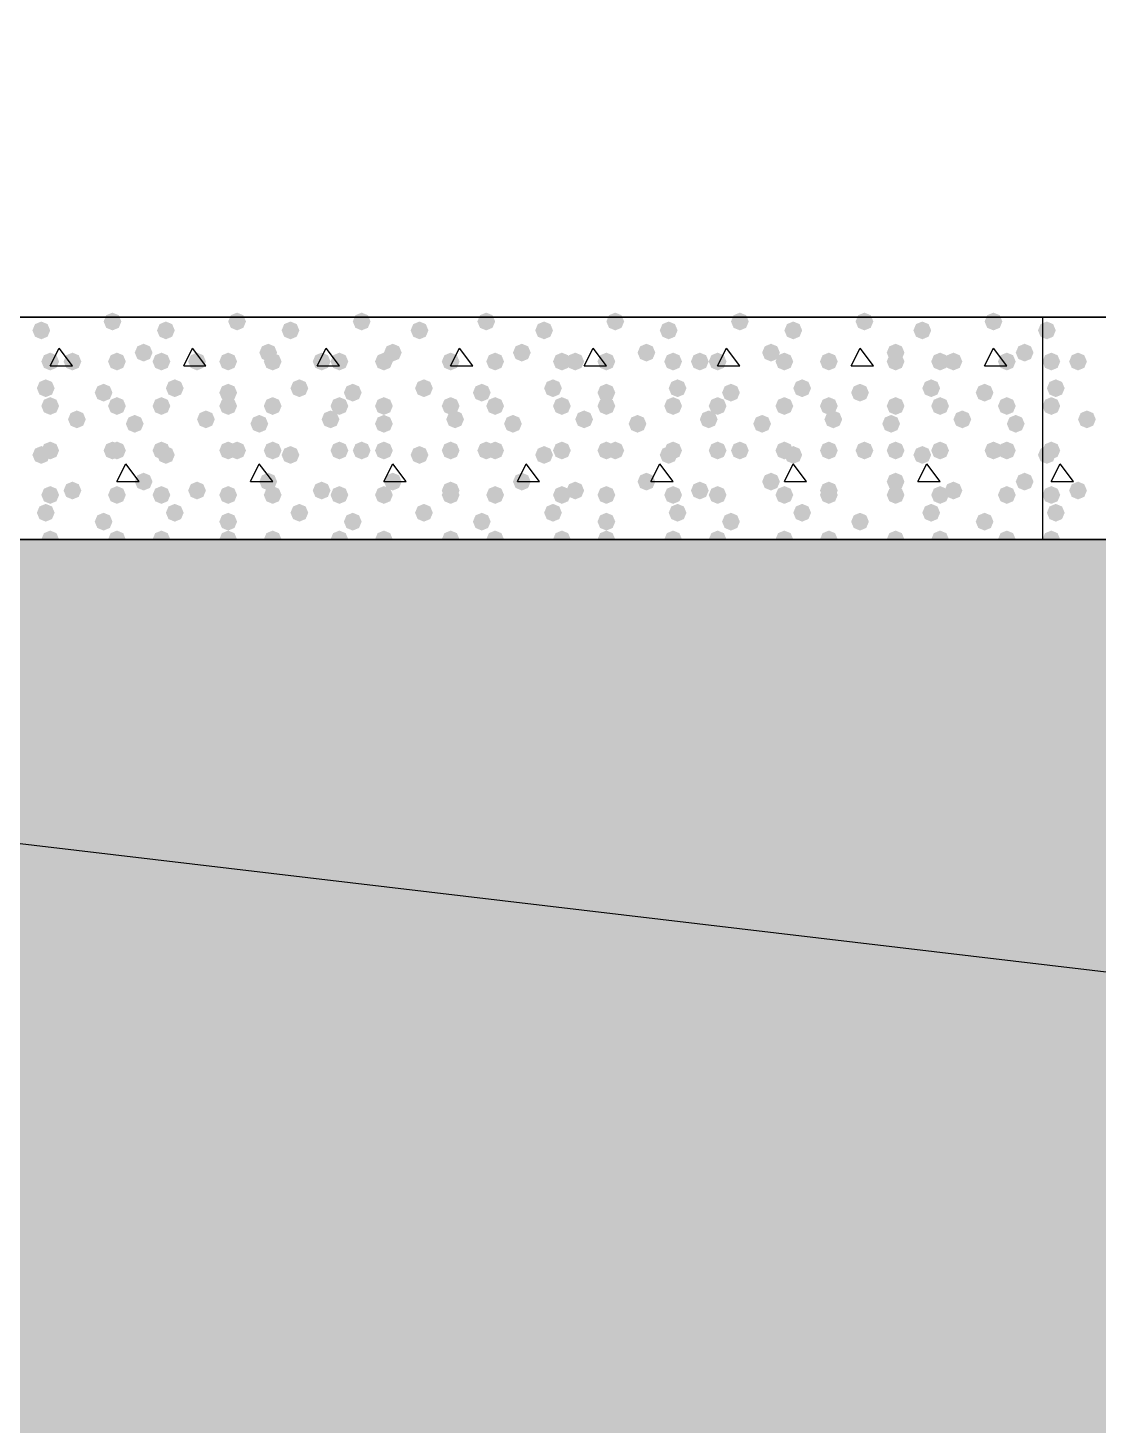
# Model space of a CAD drawing. Header units: millimetres. Extents: x 0 to 420, y 0 to 297.
# Drawn here: x 58 to 68.18, y 118.49 to 131.78 of the extents above; entities that cross this region are included whole.
import ezdxf

# ---------------------------------------------------------------- set-up
doc = ezdxf.new("R2010")
doc.units = ezdxf.units.MM
doc.layers.get('0').update_dxf_attribs({"linetype": 'CONTINUOUS'})

msp = doc.modelspace()

# ---------------------------------------------------------------- hatches: boundary and pattern name
at = {"true_color": 0x000008}
for points in [[(58.208333, 128.905), (58.183463, 128.845204), (58.123667, 128.820333), (58.063871, 128.845204), (58.039, 128.905), (58.063871, 128.964796), (58.123667, 128.989667), (58.183462, 128.964796)], [(58.885667, 128.989667), (58.860796, 128.929871), (58.801, 128.905), (58.741204, 128.929871), (58.716333, 128.989667), (58.741204, 129.049462), (58.801, 129.074333), (58.860796, 129.049463)], [(59.393667, 128.905), (59.368796, 128.845204), (59.309, 128.820333), (59.249204, 128.845204), (59.224333, 128.905), (59.249204, 128.964796), (59.309, 128.989667), (59.368796, 128.964796)], [(60.071, 128.989667), (60.046129, 128.929871), (59.986333, 128.905), (59.926537, 128.929871), (59.901667, 128.989667), (59.926537, 129.049462), (59.986333, 129.074333), (60.046129, 129.049463)], [(60.579, 128.905), (60.554129, 128.845204), (60.494333, 128.820333), (60.434538, 128.845204), (60.409667, 128.905), (60.434537, 128.964796), (60.494333, 128.989667), (60.554129, 128.964796)], [(61.256333, 128.989667), (61.231462, 128.929871), (61.171667, 128.905), (61.111871, 128.929871), (61.087, 128.989667), (61.111871, 129.049462), (61.171667, 129.074333), (61.231462, 129.049463)], [(61.806667, 128.905), (61.781796, 128.845204), (61.722, 128.820333), (61.662204, 128.845204), (61.637333, 128.905), (61.662204, 128.964796), (61.722, 128.989667), (61.781796, 128.964796)], [(62.441667, 128.989667), (62.416796, 128.929871), (62.357, 128.905), (62.297204, 128.929871), (62.272333, 128.989667), (62.297204, 129.049462), (62.357, 129.074333), (62.416796, 129.049463)], [(62.992, 128.905), (62.967129, 128.845204), (62.907333, 128.820333), (62.847538, 128.845204), (62.822667, 128.905), (62.847537, 128.964796), (62.907333, 128.989667), (62.967129, 128.964796)], [(63.669333, 128.989667), (63.644462, 128.929871), (63.584667, 128.905), (63.524871, 128.929871), (63.5, 128.989667), (63.524871, 129.049462), (63.584667, 129.074333), (63.644462, 129.049463)], [(64.177333, 128.905), (64.152463, 128.845204), (64.092667, 128.820333), (64.032871, 128.845204), (64.008, 128.905), (64.032871, 128.964796), (64.092667, 128.989667), (64.152462, 128.964796)], [(64.854667, 128.989667), (64.829796, 128.929871), (64.77, 128.905), (64.710204, 128.929871), (64.685333, 128.989667), (64.710204, 129.049462), (64.77, 129.074333), (64.829796, 129.049463)], [(65.362667, 128.905), (65.337796, 128.845204), (65.278, 128.820333), (65.218204, 128.845204), (65.193333, 128.905), (65.218204, 128.964796), (65.278, 128.989667), (65.337796, 128.964796)], [(66.04, 128.989667), (66.015129, 128.929871), (65.955333, 128.905), (65.895538, 128.929871), (65.870667, 128.989667), (65.895537, 129.049462), (65.955333, 129.074333), (66.015129, 129.049463)], [(66.590333, 128.905), (66.565463, 128.845204), (66.505667, 128.820333), (66.445871, 128.845204), (66.421, 128.905), (66.445871, 128.964796), (66.505667, 128.989667), (66.565462, 128.964796)], [(67.267667, 128.989667), (67.242796, 128.929871), (67.183, 128.905), (67.123204, 128.929871), (67.098333, 128.989667), (67.123204, 129.049462), (67.183, 129.074333), (67.242796, 129.049463)], [(59.182, 128.693333), (59.157129, 128.633537), (59.097333, 128.608667), (59.037538, 128.633537), (59.012667, 128.693333), (59.037537, 128.753129), (59.097333, 128.778), (59.157129, 128.753129)], [(60.367333, 128.693333), (60.342463, 128.633537), (60.282667, 128.608667), (60.222871, 128.633537), (60.198, 128.693333), (60.222871, 128.753129), (60.282667, 128.778), (60.342462, 128.753129)], [(61.552667, 128.693333), (61.527796, 128.633537), (61.468, 128.608667), (61.408204, 128.633537), (61.383333, 128.693333), (61.408204, 128.753129), (61.468, 128.778), (61.527796, 128.753129)], [(62.780333, 128.693333), (62.755463, 128.633537), (62.695667, 128.608667), (62.635871, 128.633537), (62.611, 128.693333), (62.635871, 128.753129), (62.695667, 128.778), (62.755462, 128.753129)], [(63.965667, 128.693333), (63.940796, 128.633537), (63.881, 128.608667), (63.821204, 128.633537), (63.796333, 128.693333), (63.821204, 128.753129), (63.881, 128.778), (63.940796, 128.753129)], [(65.151, 128.693333), (65.126129, 128.633537), (65.066333, 128.608667), (65.006537, 128.633537), (64.981667, 128.693333), (65.006537, 128.753129), (65.066333, 128.778), (65.126129, 128.753129)], [(66.336333, 128.693333), (66.311462, 128.633537), (66.251667, 128.608667), (66.191871, 128.633537), (66.167, 128.693333), (66.191871, 128.753129), (66.251667, 128.778), (66.311462, 128.753129)], [(67.564, 128.693333), (67.539129, 128.633537), (67.479333, 128.608667), (67.419538, 128.633537), (67.394667, 128.693333), (67.419537, 128.753129), (67.479333, 128.778), (67.539129, 128.753129)], [(58.293, 128.608667), (58.268129, 128.548871), (58.208333, 128.524), (58.148537, 128.548871), (58.123667, 128.608667), (58.148537, 128.668462), (58.208333, 128.693333), (58.268129, 128.668463)], [(58.504667, 128.608667), (58.479796, 128.548871), (58.42, 128.524), (58.360204, 128.548871), (58.335333, 128.608667), (58.360204, 128.668462), (58.42, 128.693333), (58.479796, 128.668463)], [(58.928, 128.608667), (58.903129, 128.548871), (58.843333, 128.524), (58.783537, 128.548871), (58.758667, 128.608667), (58.783537, 128.668462), (58.843333, 128.693333), (58.903129, 128.668463)], [(59.351333, 128.608667), (59.326462, 128.548871), (59.266667, 128.524), (59.206871, 128.548871), (59.182, 128.608667), (59.206871, 128.668462), (59.266667, 128.693333), (59.326462, 128.668463)], [(59.69, 128.608667), (59.665129, 128.548871), (59.605333, 128.524), (59.545538, 128.548871), (59.520667, 128.608667), (59.545537, 128.668462), (59.605333, 128.693333), (59.665129, 128.668463)], [(59.986333, 128.608667), (59.961462, 128.548871), (59.901667, 128.524), (59.841871, 128.548871), (59.817, 128.608667), (59.841871, 128.668462), (59.901667, 128.693333), (59.961462, 128.668463)], [(60.409667, 128.608667), (60.384796, 128.548871), (60.325, 128.524), (60.265204, 128.548871), (60.240333, 128.608667), (60.265204, 128.668462), (60.325, 128.693333), (60.384796, 128.668463)], [(60.875333, 128.608667), (60.850463, 128.548871), (60.790667, 128.524), (60.730871, 128.548871), (60.706, 128.608667), (60.730871, 128.668462), (60.790667, 128.693333), (60.850462, 128.668463)], [(61.044667, 128.608667), (61.019796, 128.548871), (60.96, 128.524), (60.900204, 128.548871), (60.875333, 128.608667), (60.900204, 128.668462), (60.96, 128.693333), (61.019796, 128.668463)], [(61.468, 128.608667), (61.443129, 128.548871), (61.383333, 128.524), (61.323537, 128.548871), (61.298667, 128.608667), (61.323537, 128.668462), (61.383333, 128.693333), (61.443129, 128.668463)], [(62.103, 128.608667), (62.078129, 128.548871), (62.018333, 128.524), (61.958537, 128.548871), (61.933667, 128.608667), (61.958537, 128.668462), (62.018333, 128.693333), (62.078129, 128.668463)], [(62.103, 128.608667), (62.078129, 128.548871), (62.018333, 128.524), (61.958537, 128.548871), (61.933667, 128.608667), (61.958537, 128.668462), (62.018333, 128.693333), (62.078129, 128.668463)], [(62.526333, 128.608667), (62.501462, 128.548871), (62.441667, 128.524), (62.381871, 128.548871), (62.357, 128.608667), (62.381871, 128.668462), (62.441667, 128.693333), (62.501462, 128.668463)], [(63.161333, 128.608667), (63.136462, 128.548871), (63.076667, 128.524), (63.016871, 128.548871), (62.992, 128.608667), (63.016871, 128.668462), (63.076667, 128.693333), (63.136462, 128.668463)], [(63.288333, 128.608667), (63.263463, 128.548871), (63.203667, 128.524), (63.143871, 128.548871), (63.119, 128.608667), (63.143871, 128.668462), (63.203667, 128.693333), (63.263462, 128.668463)], [(63.584667, 128.608667), (63.559796, 128.548871), (63.5, 128.524), (63.440204, 128.548871), (63.415333, 128.608667), (63.440204, 128.668462), (63.5, 128.693333), (63.559796, 128.668463)], [(64.219667, 128.608667), (64.194796, 128.548871), (64.135, 128.524), (64.075204, 128.548871), (64.050333, 128.608667), (64.075204, 128.668462), (64.135, 128.693333), (64.194796, 128.668463)], [(64.473667, 128.608667), (64.448796, 128.548871), (64.389, 128.524), (64.329204, 128.548871), (64.304333, 128.608667), (64.329204, 128.668462), (64.389, 128.693333), (64.448796, 128.668463)], [(64.643, 128.608667), (64.618129, 128.548871), (64.558333, 128.524), (64.498537, 128.548871), (64.473667, 128.608667), (64.498537, 128.668462), (64.558333, 128.693333), (64.618129, 128.668463)], [(65.278, 128.608667), (65.253129, 128.548871), (65.193333, 128.524), (65.133538, 128.548871), (65.108667, 128.608667), (65.133537, 128.668462), (65.193333, 128.693333), (65.253129, 128.668463)], [(65.701333, 128.608667), (65.676463, 128.548871), (65.616667, 128.524), (65.556871, 128.548871), (65.532, 128.608667), (65.556871, 128.668462), (65.616667, 128.693333), (65.676462, 128.668463)], [(65.701333, 128.608667), (65.676463, 128.548871), (65.616667, 128.524), (65.556871, 128.548871), (65.532, 128.608667), (65.556871, 128.668462), (65.616667, 128.693333), (65.676462, 128.668463)], [(66.336333, 128.608667), (66.311462, 128.548871), (66.251667, 128.524), (66.191871, 128.548871), (66.167, 128.608667), (66.191871, 128.668462), (66.251667, 128.693333), (66.311462, 128.668463)], [(66.759667, 128.608667), (66.734796, 128.548871), (66.675, 128.524), (66.615204, 128.548871), (66.590333, 128.608667), (66.615204, 128.668462), (66.675, 128.693333), (66.734796, 128.668463)], [(66.886667, 128.608667), (66.861796, 128.548871), (66.802, 128.524), (66.742204, 128.548871), (66.717333, 128.608667), (66.742204, 128.668462), (66.802, 128.693333), (66.861796, 128.668463)], [(67.394667, 128.608667), (67.369796, 128.548871), (67.31, 128.524), (67.250204, 128.548871), (67.225333, 128.608667), (67.250204, 128.668462), (67.31, 128.693333), (67.369796, 128.668463)], [(58.250667, 128.354667), (58.225796, 128.294871), (58.166, 128.27), (58.106204, 128.294871), (58.081333, 128.354667), (58.106204, 128.414462), (58.166, 128.439333), (58.225796, 128.414463)], [(58.801, 128.312333), (58.776129, 128.252537), (58.716333, 128.227667), (58.656537, 128.252537), (58.631667, 128.312333), (58.656537, 128.372129), (58.716333, 128.397), (58.776129, 128.372129)], [(59.478333, 128.354667), (59.453463, 128.294871), (59.393667, 128.27), (59.333871, 128.294871), (59.309, 128.354667), (59.333871, 128.414462), (59.393667, 128.439333), (59.453462, 128.414463)], [(59.986333, 128.312333), (59.961462, 128.252537), (59.901667, 128.227667), (59.841871, 128.252537), (59.817, 128.312333), (59.841871, 128.372129), (59.901667, 128.397), (59.961462, 128.372129)], [(60.663667, 128.354667), (60.638796, 128.294871), (60.579, 128.27), (60.519204, 128.294871), (60.494333, 128.354667), (60.519204, 128.414462), (60.579, 128.439333), (60.638796, 128.414463)], [(61.171667, 128.312333), (61.146796, 128.252537), (61.087, 128.227667), (61.027204, 128.252537), (61.002333, 128.312333), (61.027204, 128.372129), (61.087, 128.397), (61.146796, 128.372129)], [(61.849, 128.354667), (61.824129, 128.294871), (61.764333, 128.27), (61.704538, 128.294871), (61.679667, 128.354667), (61.704537, 128.414462), (61.764333, 128.439333), (61.824129, 128.414463)], [(62.399333, 128.312333), (62.374462, 128.252537), (62.314667, 128.227667), (62.254871, 128.252537), (62.23, 128.312333), (62.254871, 128.372129), (62.314667, 128.397), (62.374462, 128.372129)], [(63.076667, 128.354667), (63.051796, 128.294871), (62.992, 128.27), (62.932204, 128.294871), (62.907333, 128.354667), (62.932204, 128.414462), (62.992, 128.439333), (63.051796, 128.414463)], [(63.584667, 128.312333), (63.559796, 128.252537), (63.5, 128.227667), (63.440204, 128.252537), (63.415333, 128.312333), (63.440204, 128.372129), (63.5, 128.397), (63.559796, 128.372129)], [(64.262, 128.354667), (64.237129, 128.294871), (64.177333, 128.27), (64.117538, 128.294871), (64.092667, 128.354667), (64.117537, 128.414462), (64.177333, 128.439333), (64.237129, 128.414463)], [(64.77, 128.312333), (64.745129, 128.252537), (64.685333, 128.227667), (64.625538, 128.252537), (64.600667, 128.312333), (64.625537, 128.372129), (64.685333, 128.397), (64.745129, 128.372129)], [(65.447333, 128.354667), (65.422463, 128.294871), (65.362667, 128.27), (65.302871, 128.294871), (65.278, 128.354667), (65.302871, 128.414462), (65.362667, 128.439333), (65.422462, 128.414463)], [(65.997667, 128.312333), (65.972796, 128.252537), (65.913, 128.227667), (65.853204, 128.252537), (65.828333, 128.312333), (65.853204, 128.372129), (65.913, 128.397), (65.972796, 128.372129)], [(66.675, 128.354667), (66.650129, 128.294871), (66.590333, 128.27), (66.530538, 128.294871), (66.505667, 128.354667), (66.530537, 128.414462), (66.590333, 128.439333), (66.650129, 128.414463)], [(67.183, 128.312333), (67.158129, 128.252537), (67.098333, 128.227667), (67.038538, 128.252537), (67.013667, 128.312333), (67.038537, 128.372129), (67.098333, 128.397), (67.158129, 128.372129)], [(58.293, 128.185333), (58.268129, 128.125538), (58.208333, 128.100667), (58.148537, 128.125538), (58.123667, 128.185333), (58.148537, 128.245129), (58.208333, 128.27), (58.268129, 128.245129)], [(58.928, 128.185333), (58.903129, 128.125538), (58.843333, 128.100667), (58.783537, 128.125538), (58.758667, 128.185333), (58.783537, 128.245129), (58.843333, 128.27), (58.903129, 128.245129)], [(59.351333, 128.185333), (59.326462, 128.125538), (59.266667, 128.100667), (59.206871, 128.125538), (59.182, 128.185333), (59.206871, 128.245129), (59.266667, 128.27), (59.326462, 128.245129)], [(59.986333, 128.185333), (59.961462, 128.125538), (59.901667, 128.100667), (59.841871, 128.125538), (59.817, 128.185333), (59.841871, 128.245129), (59.901667, 128.27), (59.961462, 128.245129)], [(60.409667, 128.185333), (60.384796, 128.125538), (60.325, 128.100667), (60.265204, 128.125538), (60.240333, 128.185333), (60.265204, 128.245129), (60.325, 128.27), (60.384796, 128.245129)], [(61.044667, 128.185333), (61.019796, 128.125538), (60.96, 128.100667), (60.900204, 128.125538), (60.875333, 128.185333), (60.900204, 128.245129), (60.96, 128.27), (61.019796, 128.245129)], [(61.468, 128.185333), (61.443129, 128.125538), (61.383333, 128.100667), (61.323537, 128.125538), (61.298667, 128.185333), (61.323537, 128.245129), (61.383333, 128.27), (61.443129, 128.245129)], [(62.103, 128.185333), (62.078129, 128.125538), (62.018333, 128.100667), (61.958537, 128.125538), (61.933667, 128.185333), (61.958537, 128.245129), (62.018333, 128.27), (62.078129, 128.245129)], [(62.526333, 128.185333), (62.501462, 128.125538), (62.441667, 128.100667), (62.381871, 128.125538), (62.357, 128.185333), (62.381871, 128.245129), (62.441667, 128.27), (62.501462, 128.245129)], [(63.161333, 128.185333), (63.136462, 128.125538), (63.076667, 128.100667), (63.016871, 128.125538), (62.992, 128.185333), (63.016871, 128.245129), (63.076667, 128.27), (63.136462, 128.245129)], [(63.584667, 128.185333), (63.559796, 128.125538), (63.5, 128.100667), (63.440204, 128.125538), (63.415333, 128.185333), (63.440204, 128.245129), (63.5, 128.27), (63.559796, 128.245129)], [(64.219667, 128.185333), (64.194796, 128.125538), (64.135, 128.100667), (64.075204, 128.125538), (64.050333, 128.185333), (64.075204, 128.245129), (64.135, 128.27), (64.194796, 128.245129)], [(64.643, 128.185333), (64.618129, 128.125538), (64.558333, 128.100667), (64.498537, 128.125538), (64.473667, 128.185333), (64.498537, 128.245129), (64.558333, 128.27), (64.618129, 128.245129)], [(65.278, 128.185333), (65.253129, 128.125538), (65.193333, 128.100667), (65.133538, 128.125538), (65.108667, 128.185333), (65.133537, 128.245129), (65.193333, 128.27), (65.253129, 128.245129)], [(65.701333, 128.185333), (65.676463, 128.125538), (65.616667, 128.100667), (65.556871, 128.125538), (65.532, 128.185333), (65.556871, 128.245129), (65.616667, 128.27), (65.676462, 128.245129)], [(66.336333, 128.185333), (66.311462, 128.125538), (66.251667, 128.100667), (66.191871, 128.125538), (66.167, 128.185333), (66.191871, 128.245129), (66.251667, 128.27), (66.311462, 128.245129)], [(66.759667, 128.185333), (66.734796, 128.125538), (66.675, 128.100667), (66.615204, 128.125538), (66.590333, 128.185333), (66.615204, 128.245129), (66.675, 128.27), (66.734796, 128.245129)], [(67.394667, 128.185333), (67.369796, 128.125538), (67.31, 128.100667), (67.250204, 128.125538), (67.225333, 128.185333), (67.250204, 128.245129), (67.31, 128.27), (67.369796, 128.245129)], [(58.547, 128.058333), (58.522129, 127.998538), (58.462333, 127.973667), (58.402538, 127.998538), (58.377667, 128.058333), (58.402537, 128.118129), (58.462333, 128.143), (58.522129, 128.118129)], [(59.097333, 128.016), (59.072463, 127.956204), (59.012667, 127.931333), (58.952871, 127.956204), (58.928, 128.016), (58.952871, 128.075796), (59.012667, 128.100667), (59.072462, 128.075796)], [(59.774667, 128.058333), (59.749796, 127.998538), (59.69, 127.973667), (59.630204, 127.998538), (59.605333, 128.058333), (59.630204, 128.118129), (59.69, 128.143), (59.749796, 128.118129)], [(60.282667, 128.016), (60.257796, 127.956204), (60.198, 127.931333), (60.138204, 127.956204), (60.113333, 128.016), (60.138204, 128.075796), (60.198, 128.100667), (60.257796, 128.075796)], [(60.96, 128.058333), (60.935129, 127.998538), (60.875333, 127.973667), (60.815538, 127.998538), (60.790667, 128.058333), (60.815537, 128.118129), (60.875333, 128.143), (60.935129, 128.118129)], [(61.468, 128.016), (61.443129, 127.956204), (61.383333, 127.931333), (61.323537, 127.956204), (61.298667, 128.016), (61.323537, 128.075796), (61.383333, 128.100667), (61.443129, 128.075796)], [(62.145333, 128.058333), (62.120463, 127.998538), (62.060667, 127.973667), (62.000871, 127.998538), (61.976, 128.058333), (62.000871, 128.118129), (62.060667, 128.143), (62.120462, 128.118129)], [(62.695667, 128.016), (62.670796, 127.956204), (62.611, 127.931333), (62.551204, 127.956204), (62.526333, 128.016), (62.551204, 128.075796), (62.611, 128.100667), (62.670796, 128.075796)], [(63.373, 128.058333), (63.348129, 127.998538), (63.288333, 127.973667), (63.228537, 127.998538), (63.203667, 128.058333), (63.228537, 128.118129), (63.288333, 128.143), (63.348129, 128.118129)], [(63.881, 128.016), (63.856129, 127.956204), (63.796333, 127.931333), (63.736537, 127.956204), (63.711667, 128.016), (63.736537, 128.075796), (63.796333, 128.100667), (63.856129, 128.075796)], [(64.558333, 128.058333), (64.533463, 127.998538), (64.473667, 127.973667), (64.413871, 127.998538), (64.389, 128.058333), (64.413871, 128.118129), (64.473667, 128.143), (64.533462, 128.118129)], [(65.066333, 128.016), (65.041462, 127.956204), (64.981667, 127.931333), (64.921871, 127.956204), (64.897, 128.016), (64.921871, 128.075796), (64.981667, 128.100667), (65.041462, 128.075796)], [(65.743667, 128.058333), (65.718796, 127.998538), (65.659, 127.973667), (65.599204, 127.998538), (65.574333, 128.058333), (65.599204, 128.118129), (65.659, 128.143), (65.718796, 128.118129)], [(66.294, 128.016), (66.269129, 127.956204), (66.209333, 127.931333), (66.149538, 127.956204), (66.124667, 128.016), (66.149537, 128.075796), (66.209333, 128.100667), (66.269129, 128.075796)], [(66.971333, 128.058333), (66.946462, 127.998538), (66.886667, 127.973667), (66.826871, 127.998538), (66.802, 128.058333), (66.826871, 128.118129), (66.886667, 128.143), (66.946462, 128.118129)], [(67.479333, 128.016), (67.454462, 127.956204), (67.394667, 127.931333), (67.334871, 127.956204), (67.31, 128.016), (67.334871, 128.075796), (67.394667, 128.100667), (67.454462, 128.075796)], [(58.208333, 127.719667), (58.183463, 127.659871), (58.123667, 127.635), (58.063871, 127.659871), (58.039, 127.719667), (58.063871, 127.779462), (58.123667, 127.804333), (58.183462, 127.779463)], [(58.293, 127.762), (58.268129, 127.702204), (58.208333, 127.677333), (58.148537, 127.702204), (58.123667, 127.762), (58.148537, 127.821796), (58.208333, 127.846667), (58.268129, 127.821796)], [(58.885667, 127.762), (58.860796, 127.702204), (58.801, 127.677333), (58.741204, 127.702204), (58.716333, 127.762), (58.741204, 127.821796), (58.801, 127.846667), (58.860796, 127.821796)], [(58.928, 127.762), (58.903129, 127.702204), (58.843333, 127.677333), (58.783537, 127.702204), (58.758667, 127.762), (58.783537, 127.821796), (58.843333, 127.846667), (58.903129, 127.821796)], [(59.351333, 127.762), (59.326462, 127.702204), (59.266667, 127.677333), (59.206871, 127.702204), (59.182, 127.762), (59.206871, 127.821796), (59.266667, 127.846667), (59.326462, 127.821796)], [(59.393667, 127.719667), (59.368796, 127.659871), (59.309, 127.635), (59.249204, 127.659871), (59.224333, 127.719667), (59.249204, 127.779462), (59.309, 127.804333), (59.368796, 127.779463)], [(59.986333, 127.762), (59.961462, 127.702204), (59.901667, 127.677333), (59.841871, 127.702204), (59.817, 127.762), (59.841871, 127.821796), (59.901667, 127.846667), (59.961462, 127.821796)], [(60.071, 127.762), (60.046129, 127.702204), (59.986333, 127.677333), (59.926537, 127.702204), (59.901667, 127.762), (59.926537, 127.821796), (59.986333, 127.846667), (60.046129, 127.821796)], [(60.409667, 127.762), (60.384796, 127.702204), (60.325, 127.677333), (60.265204, 127.702204), (60.240333, 127.762), (60.265204, 127.821796), (60.325, 127.846667), (60.384796, 127.821796)], [(60.579, 127.719667), (60.554129, 127.659871), (60.494333, 127.635), (60.434538, 127.659871), (60.409667, 127.719667), (60.434537, 127.779462), (60.494333, 127.804333), (60.554129, 127.779463)], [(61.044667, 127.762), (61.019796, 127.702204), (60.96, 127.677333), (60.900204, 127.702204), (60.875333, 127.762), (60.900204, 127.821796), (60.96, 127.846667), (61.019796, 127.821796)], [(61.256333, 127.762), (61.231462, 127.702204), (61.171667, 127.677333), (61.111871, 127.702204), (61.087, 127.762), (61.111871, 127.821796), (61.171667, 127.846667), (61.231462, 127.821796)], [(61.468, 127.762), (61.443129, 127.702204), (61.383333, 127.677333), (61.323537, 127.702204), (61.298667, 127.762), (61.323537, 127.821796), (61.383333, 127.846667), (61.443129, 127.821796)], [(61.806667, 127.719667), (61.781796, 127.659871), (61.722, 127.635), (61.662204, 127.659871), (61.637333, 127.719667), (61.662204, 127.779462), (61.722, 127.804333), (61.781796, 127.779463)], [(62.103, 127.762), (62.078129, 127.702204), (62.018333, 127.677333), (61.958537, 127.702204), (61.933667, 127.762), (61.958537, 127.821796), (62.018333, 127.846667), (62.078129, 127.821796)], [(62.441667, 127.762), (62.416796, 127.702204), (62.357, 127.677333), (62.297204, 127.702204), (62.272333, 127.762), (62.297204, 127.821796), (62.357, 127.846667), (62.416796, 127.821796)], [(62.526333, 127.762), (62.501462, 127.702204), (62.441667, 127.677333), (62.381871, 127.702204), (62.357, 127.762), (62.381871, 127.821796), (62.441667, 127.846667), (62.501462, 127.821796)], [(62.992, 127.719667), (62.967129, 127.659871), (62.907333, 127.635), (62.847538, 127.659871), (62.822667, 127.719667), (62.847537, 127.779462), (62.907333, 127.804333), (62.967129, 127.779463)], [(63.161333, 127.762), (63.136462, 127.702204), (63.076667, 127.677333), (63.016871, 127.702204), (62.992, 127.762), (63.016871, 127.821796), (63.076667, 127.846667), (63.136462, 127.821796)], [(63.584667, 127.762), (63.559796, 127.702204), (63.5, 127.677333), (63.440204, 127.702204), (63.415333, 127.762), (63.440204, 127.821796), (63.5, 127.846667), (63.559796, 127.821796)], [(63.669333, 127.762), (63.644462, 127.702204), (63.584667, 127.677333), (63.524871, 127.702204), (63.5, 127.762), (63.524871, 127.821796), (63.584667, 127.846667), (63.644462, 127.821796)], [(64.177333, 127.719667), (64.152463, 127.659871), (64.092667, 127.635), (64.032871, 127.659871), (64.008, 127.719667), (64.032871, 127.779462), (64.092667, 127.804333), (64.152462, 127.779463)], [(64.219667, 127.762), (64.194796, 127.702204), (64.135, 127.677333), (64.075204, 127.702204), (64.050333, 127.762), (64.075204, 127.821796), (64.135, 127.846667), (64.194796, 127.821796)], [(64.643, 127.762), (64.618129, 127.702204), (64.558333, 127.677333), (64.498537, 127.702204), (64.473667, 127.762), (64.498537, 127.821796), (64.558333, 127.846667), (64.618129, 127.821796)], [(64.854667, 127.762), (64.829796, 127.702204), (64.77, 127.677333), (64.710204, 127.702204), (64.685333, 127.762), (64.710204, 127.821796), (64.77, 127.846667), (64.829796, 127.821796)], [(65.278, 127.762), (65.253129, 127.702204), (65.193333, 127.677333), (65.133538, 127.702204), (65.108667, 127.762), (65.133537, 127.821796), (65.193333, 127.846667), (65.253129, 127.821796)], [(65.362667, 127.719667), (65.337796, 127.659871), (65.278, 127.635), (65.218204, 127.659871), (65.193333, 127.719667), (65.218204, 127.779462), (65.278, 127.804333), (65.337796, 127.779463)], [(65.701333, 127.762), (65.676463, 127.702204), (65.616667, 127.677333), (65.556871, 127.702204), (65.532, 127.762), (65.556871, 127.821796), (65.616667, 127.846667), (65.676462, 127.821796)], [(66.04, 127.762), (66.015129, 127.702204), (65.955333, 127.677333), (65.895538, 127.702204), (65.870667, 127.762), (65.895537, 127.821796), (65.955333, 127.846667), (66.015129, 127.821796)], [(66.336333, 127.762), (66.311462, 127.702204), (66.251667, 127.677333), (66.191871, 127.702204), (66.167, 127.762), (66.191871, 127.821796), (66.251667, 127.846667), (66.311462, 127.821796)], [(66.590333, 127.719667), (66.565463, 127.659871), (66.505667, 127.635), (66.445871, 127.659871), (66.421, 127.719667), (66.445871, 127.779462), (66.505667, 127.804333), (66.565462, 127.779463)], [(66.759667, 127.762), (66.734796, 127.702204), (66.675, 127.677333), (66.615204, 127.702204), (66.590333, 127.762), (66.615204, 127.821796), (66.675, 127.846667), (66.734796, 127.821796)], [(67.267667, 127.762), (67.242796, 127.702204), (67.183, 127.677333), (67.123204, 127.702204), (67.098333, 127.762), (67.123204, 127.821796), (67.183, 127.846667), (67.242796, 127.821796)], [(67.394667, 127.762), (67.369796, 127.702204), (67.31, 127.677333), (67.250204, 127.702204), (67.225333, 127.762), (67.250204, 127.821796), (67.31, 127.846667), (67.369796, 127.821796)], [(59.182, 127.465667), (59.157129, 127.405871), (59.097333, 127.381), (59.037538, 127.405871), (59.012667, 127.465667), (59.037537, 127.525462), (59.097333, 127.550333), (59.157129, 127.525463)], [(60.367333, 127.465667), (60.342463, 127.405871), (60.282667, 127.381), (60.222871, 127.405871), (60.198, 127.465667), (60.222871, 127.525462), (60.282667, 127.550333), (60.342462, 127.525463)], [(61.552667, 127.465667), (61.527796, 127.405871), (61.468, 127.381), (61.408204, 127.405871), (61.383333, 127.465667), (61.408204, 127.525462), (61.468, 127.550333), (61.527796, 127.525463)], [(62.780333, 127.465667), (62.755463, 127.405871), (62.695667, 127.381), (62.635871, 127.405871), (62.611, 127.465667), (62.635871, 127.525462), (62.695667, 127.550333), (62.755462, 127.525463)], [(63.965667, 127.465667), (63.940796, 127.405871), (63.881, 127.381), (63.821204, 127.405871), (63.796333, 127.465667), (63.821204, 127.525462), (63.881, 127.550333), (63.940796, 127.525463)], [(65.151, 127.465667), (65.126129, 127.405871), (65.066333, 127.381), (65.006537, 127.405871), (64.981667, 127.465667), (65.006537, 127.525462), (65.066333, 127.550333), (65.126129, 127.525463)], [(66.336333, 127.465667), (66.311462, 127.405871), (66.251667, 127.381), (66.191871, 127.405871), (66.167, 127.465667), (66.191871, 127.525462), (66.251667, 127.550333), (66.311462, 127.525463)], [(67.564, 127.465667), (67.539129, 127.405871), (67.479333, 127.381), (67.419538, 127.405871), (67.394667, 127.465667), (67.419537, 127.525462), (67.479333, 127.550333), (67.539129, 127.525463)], [(58.293, 127.338667), (58.268129, 127.278871), (58.208333, 127.254), (58.148537, 127.278871), (58.123667, 127.338667), (58.148537, 127.398462), (58.208333, 127.423333), (58.268129, 127.398463)], [(58.504667, 127.381), (58.479796, 127.321204), (58.42, 127.296333), (58.360204, 127.321204), (58.335333, 127.381), (58.360204, 127.440796), (58.42, 127.465667), (58.479796, 127.440796)], [(58.928, 127.338667), (58.903129, 127.278871), (58.843333, 127.254), (58.783537, 127.278871), (58.758667, 127.338667), (58.783537, 127.398462), (58.843333, 127.423333), (58.903129, 127.398463)], [(59.351333, 127.338667), (59.326462, 127.278871), (59.266667, 127.254), (59.206871, 127.278871), (59.182, 127.338667), (59.206871, 127.398462), (59.266667, 127.423333), (59.326462, 127.398463)], [(59.69, 127.381), (59.665129, 127.321204), (59.605333, 127.296333), (59.545538, 127.321204), (59.520667, 127.381), (59.545537, 127.440796), (59.605333, 127.465667), (59.665129, 127.440796)], [(59.986333, 127.338667), (59.961462, 127.278871), (59.901667, 127.254), (59.841871, 127.278871), (59.817, 127.338667), (59.841871, 127.398462), (59.901667, 127.423333), (59.961462, 127.398463)], [(60.409667, 127.338667), (60.384796, 127.278871), (60.325, 127.254), (60.265204, 127.278871), (60.240333, 127.338667), (60.265204, 127.398462), (60.325, 127.423333), (60.384796, 127.398463)], [(60.875333, 127.381), (60.850463, 127.321204), (60.790667, 127.296333), (60.730871, 127.321204), (60.706, 127.381), (60.730871, 127.440796), (60.790667, 127.465667), (60.850462, 127.440796)], [(61.044667, 127.338667), (61.019796, 127.278871), (60.96, 127.254), (60.900204, 127.278871), (60.875333, 127.338667), (60.900204, 127.398462), (60.96, 127.423333), (61.019796, 127.398463)], [(61.468, 127.338667), (61.443129, 127.278871), (61.383333, 127.254), (61.323537, 127.278871), (61.298667, 127.338667), (61.323537, 127.398462), (61.383333, 127.423333), (61.443129, 127.398463)], [(62.103, 127.381), (62.078129, 127.321204), (62.018333, 127.296333), (61.958537, 127.321204), (61.933667, 127.381), (61.958537, 127.440796), (62.018333, 127.465667), (62.078129, 127.440796)], [(62.103, 127.338667), (62.078129, 127.278871), (62.018333, 127.254), (61.958537, 127.278871), (61.933667, 127.338667), (61.958537, 127.398462), (62.018333, 127.423333), (62.078129, 127.398463)], [(62.526333, 127.338667), (62.501462, 127.278871), (62.441667, 127.254), (62.381871, 127.278871), (62.357, 127.338667), (62.381871, 127.398462), (62.441667, 127.423333), (62.501462, 127.398463)], [(63.161333, 127.338667), (63.136462, 127.278871), (63.076667, 127.254), (63.016871, 127.278871), (62.992, 127.338667), (63.016871, 127.398462), (63.076667, 127.423333), (63.136462, 127.398463)], [(63.288333, 127.381), (63.263463, 127.321204), (63.203667, 127.296333), (63.143871, 127.321204), (63.119, 127.381), (63.143871, 127.440796), (63.203667, 127.465667), (63.263462, 127.440796)], [(63.584667, 127.338667), (63.559796, 127.278871), (63.5, 127.254), (63.440204, 127.278871), (63.415333, 127.338667), (63.440204, 127.398462), (63.5, 127.423333), (63.559796, 127.398463)], [(64.219667, 127.338667), (64.194796, 127.278871), (64.135, 127.254), (64.075204, 127.278871), (64.050333, 127.338667), (64.075204, 127.398462), (64.135, 127.423333), (64.194796, 127.398463)], [(64.473667, 127.381), (64.448796, 127.321204), (64.389, 127.296333), (64.329204, 127.321204), (64.304333, 127.381), (64.329204, 127.440796), (64.389, 127.465667), (64.448796, 127.440796)], [(64.643, 127.338667), (64.618129, 127.278871), (64.558333, 127.254), (64.498537, 127.278871), (64.473667, 127.338667), (64.498537, 127.398462), (64.558333, 127.423333), (64.618129, 127.398463)], [(65.278, 127.338667), (65.253129, 127.278871), (65.193333, 127.254), (65.133538, 127.278871), (65.108667, 127.338667), (65.133537, 127.398462), (65.193333, 127.423333), (65.253129, 127.398463)], [(65.701333, 127.381), (65.676463, 127.321204), (65.616667, 127.296333), (65.556871, 127.321204), (65.532, 127.381), (65.556871, 127.440796), (65.616667, 127.465667), (65.676462, 127.440796)], [(65.701333, 127.338667), (65.676463, 127.278871), (65.616667, 127.254), (65.556871, 127.278871), (65.532, 127.338667), (65.556871, 127.398462), (65.616667, 127.423333), (65.676462, 127.398463)], [(66.336333, 127.338667), (66.311462, 127.278871), (66.251667, 127.254), (66.191871, 127.278871), (66.167, 127.338667), (66.191871, 127.398462), (66.251667, 127.423333), (66.311462, 127.398463)], [(66.759667, 127.338667), (66.734796, 127.278871), (66.675, 127.254), (66.615204, 127.278871), (66.590333, 127.338667), (66.615204, 127.398462), (66.675, 127.423333), (66.734796, 127.398463)], [(66.886667, 127.381), (66.861796, 127.321204), (66.802, 127.296333), (66.742204, 127.321204), (66.717333, 127.381), (66.742204, 127.440796), (66.802, 127.465667), (66.861796, 127.440796)], [(67.394667, 127.338667), (67.369796, 127.278871), (67.31, 127.254), (67.250204, 127.278871), (67.225333, 127.338667), (67.250204, 127.398462), (67.31, 127.423333), (67.369796, 127.398463)], [(58.250667, 127.169333), (58.225796, 127.109537), (58.166, 127.084667), (58.106204, 127.109537), (58.081333, 127.169333), (58.106204, 127.229129), (58.166, 127.254), (58.225796, 127.229129)], [(59.478333, 127.169333), (59.453463, 127.109537), (59.393667, 127.084667), (59.333871, 127.109537), (59.309, 127.169333), (59.333871, 127.229129), (59.393667, 127.254), (59.453462, 127.229129)], [(60.663667, 127.169333), (60.638796, 127.109537), (60.579, 127.084667), (60.519204, 127.109537), (60.494333, 127.169333), (60.519204, 127.229129), (60.579, 127.254), (60.638796, 127.229129)], [(61.849, 127.169333), (61.824129, 127.109537), (61.764333, 127.084667), (61.704538, 127.109537), (61.679667, 127.169333), (61.704537, 127.229129), (61.764333, 127.254), (61.824129, 127.229129)], [(63.076667, 127.169333), (63.051796, 127.109537), (62.992, 127.084667), (62.932204, 127.109537), (62.907333, 127.169333), (62.932204, 127.229129), (62.992, 127.254), (63.051796, 127.229129)], [(64.262, 127.169333), (64.237129, 127.109537), (64.177333, 127.084667), (64.117538, 127.109537), (64.092667, 127.169333), (64.117537, 127.229129), (64.177333, 127.254), (64.237129, 127.229129)], [(65.447333, 127.169333), (65.422463, 127.109537), (65.362667, 127.084667), (65.302871, 127.109537), (65.278, 127.169333), (65.302871, 127.229129), (65.362667, 127.254), (65.422462, 127.229129)], [(66.675, 127.169333), (66.650129, 127.109537), (66.590333, 127.084667), (66.530538, 127.109537), (66.505667, 127.169333), (66.530537, 127.229129), (66.590333, 127.254), (66.650129, 127.229129)], [(58.801, 127.084667), (58.776129, 127.024871), (58.716333, 127), (58.656537, 127.024871), (58.631667, 127.084667), (58.656537, 127.144462), (58.716333, 127.169333), (58.776129, 127.144463)], [(59.986333, 127.084667), (59.961462, 127.024871), (59.901667, 127), (59.841871, 127.024871), (59.817, 127.084667), (59.841871, 127.144462), (59.901667, 127.169333), (59.961462, 127.144463)], [(61.171667, 127.084667), (61.146796, 127.024871), (61.087, 127), (61.027204, 127.024871), (61.002333, 127.084667), (61.027204, 127.144462), (61.087, 127.169333), (61.146796, 127.144463)], [(62.399333, 127.084667), (62.374462, 127.024871), (62.314667, 127), (62.254871, 127.024871), (62.23, 127.084667), (62.254871, 127.144462), (62.314667, 127.169333), (62.374462, 127.144463)], [(63.584667, 127.084667), (63.559796, 127.024871), (63.5, 127), (63.440204, 127.024871), (63.415333, 127.084667), (63.440204, 127.144462), (63.5, 127.169333), (63.559796, 127.144463)], [(64.77, 127.084667), (64.745129, 127.024871), (64.685333, 127), (64.625538, 127.024871), (64.600667, 127.084667), (64.625537, 127.144462), (64.685333, 127.169333), (64.745129, 127.144463)], [(65.997667, 127.084667), (65.972796, 127.024871), (65.913, 127), (65.853204, 127.024871), (65.828333, 127.084667), (65.853204, 127.144462), (65.913, 127.169333), (65.972796, 127.144463)], [(67.183, 127.084667), (67.158129, 127.024871), (67.098333, 127), (67.038538, 127.024871), (67.013667, 127.084667), (67.038537, 127.144462), (67.098333, 127.169333), (67.158129, 127.144463)], [(58.293, 126.915333), (58.268129, 126.855538), (58.208333, 126.830667), (58.148537, 126.855538), (58.123667, 126.915333), (58.148537, 126.975129), (58.208333, 127), (58.268129, 126.975129)], [(58.928, 126.915333), (58.903129, 126.855538), (58.843333, 126.830667), (58.783537, 126.855538), (58.758667, 126.915333), (58.783537, 126.975129), (58.843333, 127), (58.903129, 126.975129)], [(59.351333, 126.915333), (59.326462, 126.855538), (59.266667, 126.830667), (59.206871, 126.855538), (59.182, 126.915333), (59.206871, 126.975129), (59.266667, 127), (59.326462, 126.975129)], [(59.986333, 126.915333), (59.961462, 126.855538), (59.901667, 126.830667), (59.841871, 126.855538), (59.817, 126.915333), (59.841871, 126.975129), (59.901667, 127), (59.961462, 126.975129)], [(60.409667, 126.915333), (60.384796, 126.855538), (60.325, 126.830667), (60.265204, 126.855538), (60.240333, 126.915333), (60.265204, 126.975129), (60.325, 127), (60.384796, 126.975129)], [(61.044667, 126.915333), (61.019796, 126.855538), (60.96, 126.830667), (60.900204, 126.855538), (60.875333, 126.915333), (60.900204, 126.975129), (60.96, 127), (61.019796, 126.975129)], [(61.468, 126.915333), (61.443129, 126.855538), (61.383333, 126.830667), (61.323537, 126.855538), (61.298667, 126.915333), (61.323537, 126.975129), (61.383333, 127), (61.443129, 126.975129)], [(62.103, 126.915333), (62.078129, 126.855538), (62.018333, 126.830667), (61.958537, 126.855538), (61.933667, 126.915333), (61.958537, 126.975129), (62.018333, 127), (62.078129, 126.975129)], [(62.526333, 126.915333), (62.501462, 126.855538), (62.441667, 126.830667), (62.381871, 126.855538), (62.357, 126.915333), (62.381871, 126.975129), (62.441667, 127), (62.501462, 126.975129)], [(63.161333, 126.915333), (63.136462, 126.855538), (63.076667, 126.830667), (63.016871, 126.855538), (62.992, 126.915333), (63.016871, 126.975129), (63.076667, 127), (63.136462, 126.975129)], [(63.584667, 126.915333), (63.559796, 126.855538), (63.5, 126.830667), (63.440204, 126.855538), (63.415333, 126.915333), (63.440204, 126.975129), (63.5, 127), (63.559796, 126.975129)], [(64.219667, 126.915333), (64.194796, 126.855538), (64.135, 126.830667), (64.075204, 126.855538), (64.050333, 126.915333), (64.075204, 126.975129), (64.135, 127), (64.194796, 126.975129)], [(64.643, 126.915333), (64.618129, 126.855538), (64.558333, 126.830667), (64.498537, 126.855538), (64.473667, 126.915333), (64.498537, 126.975129), (64.558333, 127), (64.618129, 126.975129)], [(65.278, 126.915333), (65.253129, 126.855538), (65.193333, 126.830667), (65.133538, 126.855538), (65.108667, 126.915333), (65.133537, 126.975129), (65.193333, 127), (65.253129, 126.975129)], [(65.701333, 126.915333), (65.676463, 126.855538), (65.616667, 126.830667), (65.556871, 126.855538), (65.532, 126.915333), (65.556871, 126.975129), (65.616667, 127), (65.676462, 126.975129)], [(66.336333, 126.915333), (66.311462, 126.855538), (66.251667, 126.830667), (66.191871, 126.855538), (66.167, 126.915333), (66.191871, 126.975129), (66.251667, 127), (66.311462, 126.975129)], [(66.759667, 126.915333), (66.734796, 126.855538), (66.675, 126.830667), (66.615204, 126.855538), (66.590333, 126.915333), (66.615204, 126.975129), (66.675, 127), (66.734796, 126.975129)], [(67.394667, 126.915333), (67.369796, 126.855538), (67.31, 126.830667), (67.250204, 126.855538), (67.225333, 126.915333), (67.250204, 126.975129), (67.31, 127), (67.369796, 126.975129)]]:
    msp.add_hatch(color=0, dxfattribs=at).paths.add_polyline_path(points, flags=0)
at = {"true_color": 0x000007}
for points in [[(67.775667, 128.905), (67.750796, 128.845204), (67.691, 128.820333), (67.631204, 128.845204), (67.606333, 128.905), (67.631204, 128.964796), (67.691, 128.989667), (67.750796, 128.964796)], [(67.818, 128.608667), (67.793129, 128.548871), (67.733333, 128.524), (67.673537, 128.548871), (67.648667, 128.608667), (67.673537, 128.668462), (67.733333, 128.693333), (67.793129, 128.668463)], [(68.072, 128.608667), (68.047129, 128.548871), (67.987333, 128.524), (67.927538, 128.548871), (67.902667, 128.608667), (67.927537, 128.668462), (67.987333, 128.693333), (68.047129, 128.668463)], [(67.860333, 128.354667), (67.835463, 128.294871), (67.775667, 128.27), (67.715871, 128.294871), (67.691, 128.354667), (67.715871, 128.414462), (67.775667, 128.439333), (67.835462, 128.414463)], [(67.818, 128.185333), (67.793129, 128.125538), (67.733333, 128.100667), (67.673537, 128.125538), (67.648667, 128.185333), (67.673537, 128.245129), (67.733333, 128.27), (67.793129, 128.245129)], [(68.156667, 128.058333), (68.131796, 127.998538), (68.072, 127.973667), (68.012204, 127.998538), (67.987333, 128.058333), (68.012204, 128.118129), (68.072, 128.143), (68.131796, 128.118129)], [(67.775667, 127.719667), (67.750796, 127.659871), (67.691, 127.635), (67.631204, 127.659871), (67.606333, 127.719667), (67.631204, 127.779462), (67.691, 127.804333), (67.750796, 127.779463)], [(67.818, 127.762), (67.793129, 127.702204), (67.733333, 127.677333), (67.673537, 127.702204), (67.648667, 127.762), (67.673537, 127.821796), (67.733333, 127.846667), (67.793129, 127.821796)], [(67.818, 127.338667), (67.793129, 127.278871), (67.733333, 127.254), (67.673537, 127.278871), (67.648667, 127.338667), (67.673537, 127.398462), (67.733333, 127.423333), (67.793129, 127.398463)], [(68.072, 127.381), (68.047129, 127.321204), (67.987333, 127.296333), (67.927538, 127.321204), (67.902667, 127.381), (67.927537, 127.440796), (67.987333, 127.465667), (68.047129, 127.440796)], [(67.860333, 127.169333), (67.835463, 127.109537), (67.775667, 127.084667), (67.715871, 127.109537), (67.691, 127.169333), (67.715871, 127.229129), (67.775667, 127.254), (67.835462, 127.229129)], [(67.818, 126.915333), (67.793129, 126.855538), (67.733333, 126.830667), (67.673537, 126.855538), (67.648667, 126.915333), (67.673537, 126.975129), (67.733333, 127), (67.793129, 126.975129)]]:
    msp.add_hatch(color=0, dxfattribs=at).paths.add_polyline_path(points, flags=0)
at = {"true_color": 0x000008}
h = msp.add_hatch(color=0, dxfattribs=at)
h.paths.add_polyline_path([(194.775667, 126.915333), (33.401, 126.915333), (194.775667, 107.865333)], flags=0)
h.paths.add_polyline_path([(33.401, 126.915333), (194.775667, 107.865333), (33.401, 107.865333)], flags=0)

# ---------------------------------------------------------------- linework, layer by layer
at = {"color": 0, "true_color": 0x000007}
for points in [[(32.342667, 126.915333), (32.342667, 150.241), (380.576667, 150.241), (380.576667, 126.915333), (218.101333, 126.915333), (218.101333, 105.748667), (194.775667, 105.748667), (194.775667, 126.915333)], [(32.342667, 126.915333), (32.342667, 150.241), (380.576667, 150.241), (380.576667, 126.915333), (218.101333, 126.915333), (218.101333, 105.748667), (194.775667, 105.748667), (194.775667, 126.915333)], [(67.648667, 129.032), (67.648667, 126.915333), (69.765333, 126.915333), (69.765333, 129.032)]]:
    msp.add_lwpolyline(points, close=True, dxfattribs=at)
at = {"color": 0, "true_color": 0x0000fd}
msp.add_lwpolyline([(215.984667, 129.032), (378.46, 129.032), (378.46, 148.124333), (34.459333, 148.124333), (34.459333, 129.032), (196.934667, 129.032), (196.934667, 107.865333), (215.984667, 107.865333)], close=True, dxfattribs=at)
at = {"color": 0, "true_color": 0x000007}
for points in [[(67.648667, 129.032), (48.598667, 129.032)], [(67.733333, 127.465667), (67.818, 127.635)], [(67.945, 127.465667), (67.818, 127.635)], [(67.733333, 127.465667), (67.945, 127.465667)], [(48.598667, 126.915333), (67.648667, 126.915333)]]:
    msp.add_lwpolyline(points, dxfattribs=at)
at = {"color": 0, "true_color": 0x000008}
for points in [[(58.208333, 128.566333), (58.293, 128.735667)], [(58.42, 128.566333), (58.293, 128.735667)], [(59.478333, 128.566333), (59.563, 128.735667)], [(59.69, 128.566333), (59.563, 128.735667)], [(60.748333, 128.566333), (60.833, 128.735667)], [(60.96, 128.566333), (60.833, 128.735667)], [(62.018333, 128.566333), (62.103, 128.735667)], [(62.23, 128.566333), (62.103, 128.735667)], [(63.288333, 128.566333), (63.373, 128.735667)], [(63.5, 128.566333), (63.373, 128.735667)], [(64.558333, 128.566333), (64.643, 128.735667)], [(64.77, 128.566333), (64.643, 128.735667)], [(65.828333, 128.566333), (65.913, 128.735667)], [(66.04, 128.566333), (65.913, 128.735667)], [(67.098333, 128.566333), (67.183, 128.735667)], [(67.31, 128.566333), (67.183, 128.735667)], [(58.208333, 128.566333), (58.42, 128.566333)], [(59.478333, 128.566333), (59.69, 128.566333)], [(60.748333, 128.566333), (60.96, 128.566333)], [(62.018333, 128.566333), (62.23, 128.566333)], [(63.288333, 128.566333), (63.5, 128.566333)], [(64.558333, 128.566333), (64.77, 128.566333)], [(65.828333, 128.566333), (66.04, 128.566333)], [(67.098333, 128.566333), (67.31, 128.566333)], [(58.843333, 127.465667), (58.928, 127.635)], [(59.055, 127.465667), (58.928, 127.635)], [(60.113333, 127.465667), (60.198, 127.635)], [(60.325, 127.465667), (60.198, 127.635)], [(61.383333, 127.465667), (61.468, 127.635)], [(61.595, 127.465667), (61.468, 127.635)], [(62.653333, 127.465667), (62.738, 127.635)], [(62.865, 127.465667), (62.738, 127.635)], [(63.923333, 127.465667), (64.008, 127.635)], [(64.135, 127.465667), (64.008, 127.635)], [(65.193333, 127.465667), (65.278, 127.635)], [(65.405, 127.465667), (65.278, 127.635)], [(66.463333, 127.465667), (66.548, 127.635)], [(66.675, 127.465667), (66.548, 127.635)], [(58.843333, 127.465667), (59.055, 127.465667)], [(60.113333, 127.465667), (60.325, 127.465667)], [(61.383333, 127.465667), (61.595, 127.465667)], [(62.653333, 127.465667), (62.865, 127.465667)], [(63.923333, 127.465667), (64.135, 127.465667)], [(65.193333, 127.465667), (65.405, 127.465667)], [(66.463333, 127.465667), (66.675, 127.465667)]]:
    msp.add_lwpolyline(points, dxfattribs=at)
for points in [[(194.775667, 126.915333), (33.401, 126.915333), (194.775667, 107.865333)], [(33.401, 126.915333), (194.775667, 107.865333), (33.401, 107.865333)]]:
    msp.add_lwpolyline(points, close=True, dxfattribs=at)

doc.saveas('drawing.dxf')
